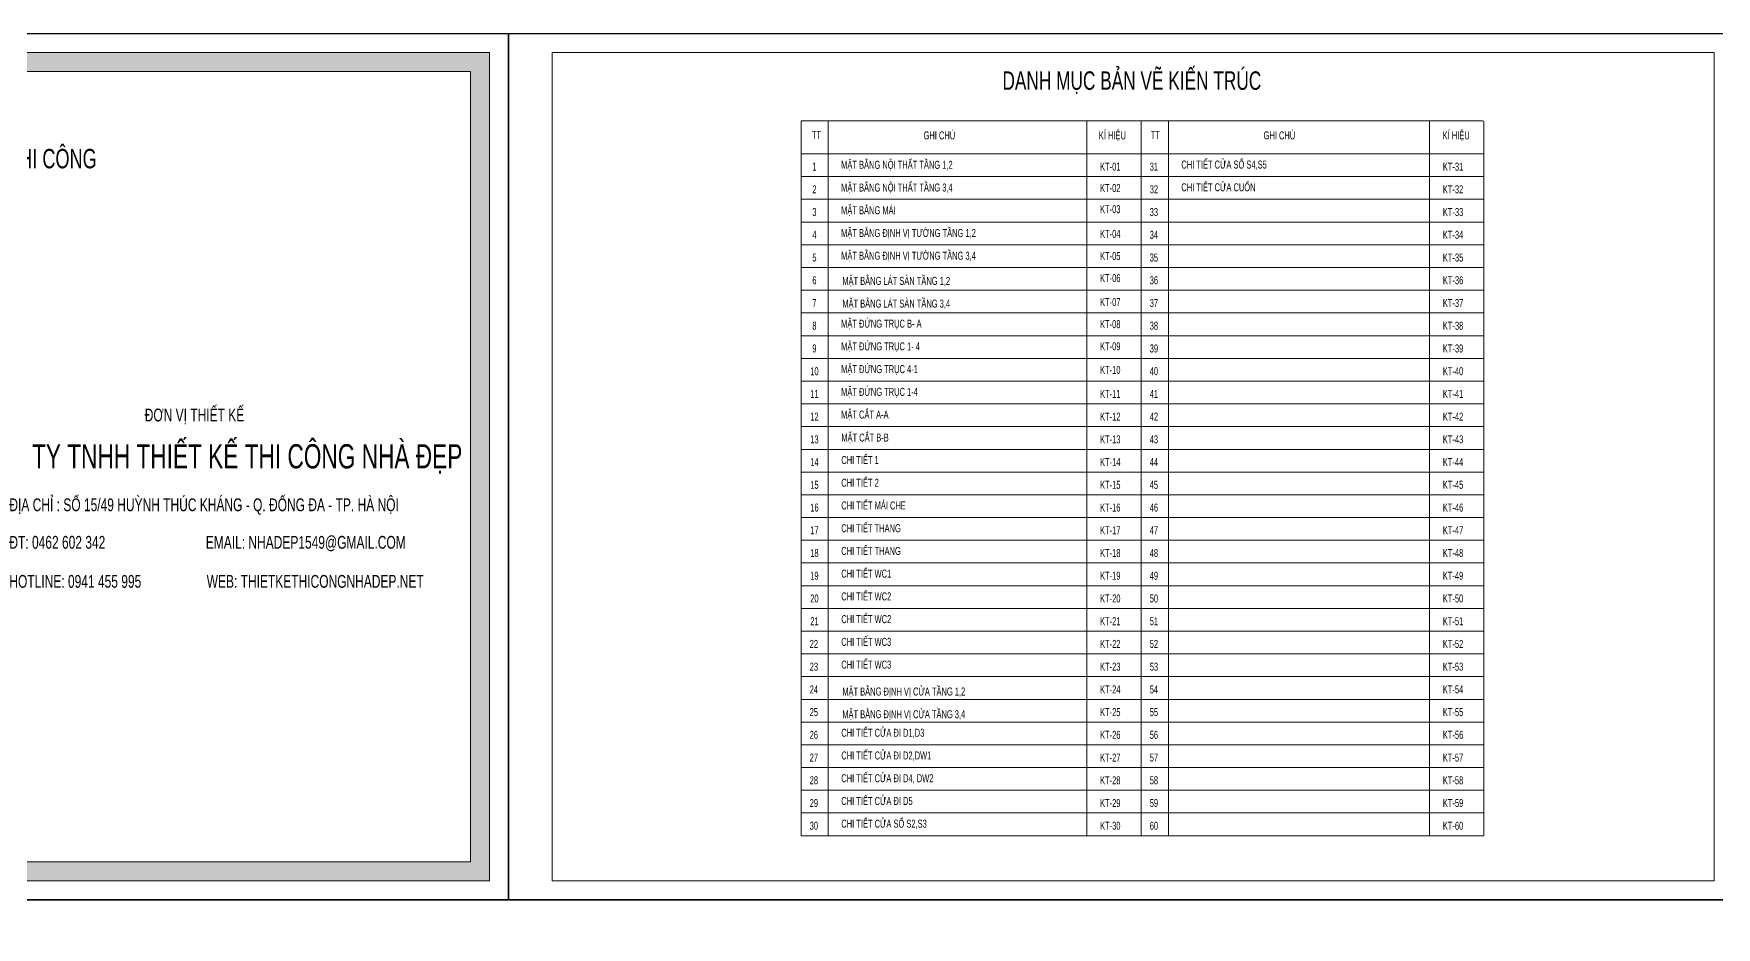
# Model space of a CAD drawing. Header units: millimetres. Extents: x 1336014 to 2939047, y -333549 to -60566.
# Drawn here: x 1415437 to 1473137, y -91212 to -60566 of the extents above; entities that cross this region are included whole.
import ezdxf

# ---------------------------------------------------------------- set-up
doc = ezdxf.new("R2010")
doc.units = ezdxf.units.MM
doc.header["$MEASUREMENT"] = 0
doc.layers.add('01.Cut', color=255, linetype='Continuous', lineweight=35)
doc.layers.add('05.Text', color=253, linetype='Continuous', lineweight=18)
doc.layers.add('HATCH', color=250, linetype='Continuous')
doc.layers.add('Tpl_Bound', color=1, linetype='Continuous', plot=False)
doc.styles.add('@hai text dim', font='')
doc.styles.add('STYLE2', font='')
doc.styles.get('@hai text dim').set_extended_font_data('.VnAvantH')
doc.styles.get('STYLE2').set_extended_font_data('.VnAvantH')

msp = doc.modelspace()

# ---------------------------------------------------------------- hatches: boundary and pattern name
at = {"layer": 'HATCH', "ltscale": 50}
h = msp.add_hatch(dxfattribs=at)
h.set_pattern_fill('DOTS', color=256, scale=1000, style=0)
h.set_pattern_definition([(0, (-511863.13, 855673.81), (31.25, 62.5), [0, -62.5])])
h.paths.add_polyline_path([(1395312, -88966), (1395312, -61866.3), (1430415.7, -61866.3), (1430415.7, -88966)], flags=16)
h.paths.add_polyline_path([(1391216.1, -89616), (1391216.1, -61216.3), (1431065.7, -61216.3), (1431065.7, -89616)])

# ---------------------------------------------------------------- linework, layer by layer
at = {"layer": '01.Cut'}
msp.add_lwpolyline([(1336014.5, -90266), (1557555.5, -90266), (1557555.5, -333549), (1336014.5, -333549)], close=True, dxfattribs=at)
at = {"layer": '05.Text', "ltscale": 6}
for p, q in [((1441751.6, -63554.5), (1441751.6, -85731.8)), ((1441751.6, -63554.5), (1465119.1, -63554.5)), ((1441751.6, -63579.9), (1441751.6, -76379.3)), ((1442687, -63554.5), (1442687, -79496.8)), ((1451548.7, -63554.5), (1451548.7, -88070)), ((1453411.1, -63554.5), (1453411.1, -79496.8)), ((1453411.1, -63554.5), (1453411.1, -79496.8)), ((1453411.1, -63554.5), (1453411.1, -88070)), ((1453411.1, -63579.9), (1453411.1, -79496.8)), ((1454346.4, -63554.5), (1454346.4, -88070)), ((1463302.4, -63554.5), (1463302.4, -88070)), ((1465164.8, -63600.2), (1465164.8, -88070)), ((1441751.6, -64688.6), (1465164.8, -64688.6)), ((1441751.6, -65467.9), (1465164.8, -65467.9)), ((1441751.6, -66247.3), (1442687, -66247.3)), ((1441751.6, -66247.3), (1465164.8, -66247.3)), ((1441751.6, -67026.7), (1442687, -67026.7)), ((1442687, -67026.7), (1465164.8, -67026.7)), ((1441751.6, -67806.1), (1442687, -67806.1)), ((1442687, -67601.2), (1442687, -88070)), ((1442687, -67806.1), (1465164.8, -67806.1)), ((1441751.6, -68585.5), (1442687, -68585.5)), ((1442687, -68585.5), (1465164.8, -68585.5)), ((1441751.6, -69364.8), (1442687, -69364.8)), ((1442687, -69364.8), (1465164.8, -69364.8)), ((1441751.6, -70144.2), (1442687, -70144.2)), ((1442687, -70144.2), (1465164.8, -70144.2)), ((1441751.6, -70923.6), (1442687, -70923.6)), ((1442687, -70923.6), (1465164.8, -70923.6)), ((1441751.6, -71703), (1442687, -71703)), ((1442687, -71703), (1465164.8, -71703)), ((1441751.6, -72482.4), (1442687, -72482.4)), ((1442687, -72482.4), (1465164.8, -72482.4)), ((1441751.6, -73261.7), (1442687, -73261.7)), ((1442687, -73261.7), (1465164.8, -73261.7)), ((1441751.6, -74041.1), (1442687, -74041.1)), ((1442687, -74041.1), (1465164.8, -74041.1)), ((1441751.6, -74820.5), (1442687, -74820.5)), ((1442687, -74820.5), (1465164.8, -74820.5)), ((1441751.6, -75599.9), (1442687, -75599.9)), ((1442687, -75599.9), (1465164.8, -75599.9)), ((1441751.6, -76379.3), (1442687, -76379.3)), ((1442687, -76379.3), (1453411.1, -76379.3)), ((1442687, -76379.3), (1465164.8, -76379.3)), ((1441751.6, -77158.6), (1442687, -77158.6)), ((1442687, -77158.6), (1465164.8, -77158.6)), ((1441751.6, -77938), (1442687, -77938)), ((1442687, -77938), (1465164.8, -77938)), ((1441751.6, -78717.4), (1442687, -78717.4)), ((1442687, -78717.4), (1465164.8, -78717.4)), ((1441751.6, -79496.8), (1442687, -79496.8)), ((1441751.6, -79496.8), (1465164.8, -79496.8)), ((1442687, -79496.8), (1453411.1, -79496.8)), ((1441751.6, -80276.2), (1442687, -80276.2)), ((1441751.6, -80276.2), (1465164.8, -80276.2)), ((1442687, -80276.2), (1453411.1, -80276.2)), ((1441751.6, -81055.5), (1465164.8, -81055.5)), ((1441751.6, -81834.9), (1465164.8, -81834.9)), ((1441751.6, -82614.3), (1465164.8, -82614.3)), ((1441751.6, -83393.7), (1465164.8, -83393.7)), ((1441751.6, -84173.1), (1465164.8, -84173.1)), ((1441751.6, -84952.4), (1465164.8, -84952.4)), ((1441751.6, -88070), (1441751.6, -84952.4)), ((1441751.6, -85731.8), (1465164.8, -85731.8)), ((1453411.1, -86511.2), (1441751.6, -86511.2)), ((1441751.6, -86511.2), (1465164.8, -86511.2)), ((1453411.1, -86511.2), (1465164.8, -86511.2)), ((1441751.6, -87290.6), (1465164.8, -87290.6)), ((1441751.6, -88070), (1465164.8, -88070))]:
    msp.add_line(p, q, dxfattribs=at)
for points in [[(1389716.1, -90266), (1389716.1, -60566.3), (1431715.7, -60566.3), (1431715.7, -90266)], [(1431715.7, -90266), (1431715.7, -60566.3), (1473715.3, -60566.3), (1473715.3, -90266)], [(1391216.1, -89616), (1391216.1, -61216.3), (1431065.7, -61216.3), (1431065.7, -89616)], [(1433215.7, -89616), (1433215.7, -61216.3), (1473065.3, -61216.3), (1473065.3, -89616)], [(1395312, -88966), (1395312, -61866.3), (1430415.7, -61866.3), (1430415.7, -88966)]]:
    msp.add_lwpolyline(points, close=True, dxfattribs=at)
msp.add_arc((1465119.1, -63600.2), 45.7, 0, 90, dxfattribs=at)
at = {"layer": 'Tpl_Bound', "color": 1}
for points in [[(1389716.1, -90266), (1389716.1, -60566.3), (1431715.7, -60566.3), (1431715.7, -90266)], [(1431715.7, -90266), (1431715.7, -60566.3), (1473715.3, -60566.3), (1473715.3, -90266)]]:
    msp.add_lwpolyline(points, close=True, dxfattribs=at)

# ---------------------------------------------------------------- texts
at = {"layer": '05.Text', "ltscale": 6, "width": 0.7}
for s, height, style, p in [('danh môc b¶n vÏ kiÕn tróc', 632.093, 'STYLE2', (1448656.9, -62492.1)), ('tt', 274.35, '@hai text dim', (1442124.2, -64175.7)), ('ghi chó', 274.35, '@hai text dim', (1445952.8, -64191.6)), ('kÝ hiÖu', 274.35, '@hai text dim', (1451962.5, -64191.6)), ('tt', 274.35, '@hai text dim', (1453742.5, -64175.7)), ('ghi chó', 274.35, '@hai text dim', (1457612.3, -64191.6)), ('kÝ hiÖu', 274.35, '@hai text dim', (1463751, -64191.6)), ('hå s¬ thiÕt kÕ Kü THUËT THI C¤NG', 663.698, 'STYLE2', (1406124.8, -65183.3)), ('1', 274.3, '@hai text dim', (1442138.9, -65263.1)), ('mÆt b»ng néi thÊt tÇng 1,2', 274.346, '@hai text dim', (1443126.3, -65200.6)), ('kt-01 ', 274.35, '@hai text dim', (1452005.9, -65263.1)), ('31', 274.35, '@hai text dim', (1453707.8, -65263.1)), ('chi tiÕt cöa sæ s4,s5', 274.346, '@hai text dim', (1454791.6, -65192.3)), ('kt-31', 274.35, '@hai text dim', (1463759.6, -65263.1)), ('2', 274.3, '@hai text dim', (1442138.9, -66042.5)), ('mÆt b»ng néi thÊt tÇng 3,4', 274.346, '@hai text dim', (1443126.3, -65980)), ('kt-02', 274.35, '@hai text dim', (1452005.9, -65997.5)), ('32', 274.35, '@hai text dim', (1453707.8, -66042.5)), ('chi tiÕt cöa cuèn', 274.346, '@hai text dim', (1454791.6, -65971.6)), ('kt-32', 274.35, '@hai text dim', (1463759.6, -66042.5)), ('3', 274.3, '@hai text dim', (1442138.9, -66821.9)), ('mÆt b»ng m¸i', 274.346, '@hai text dim', (1443126.3, -66759.4)), ('kt-03', 274.35, '@hai text dim', (1452005.9, -66722.2)), ('33', 274.35, '@hai text dim', (1453707.8, -66821.9)), ('kt-33', 274.35, '@hai text dim', (1463759.6, -66821.9)), ('4', 274.3, '@hai text dim', (1442138.9, -67601.3)), ('mÆt b»ng ®Þnh vÞ t\xadêng tÇng 1,2', 274.346, '@hai text dim', (1443126.3, -67538.8)), ('kt-04', 274.35, '@hai text dim', (1452005.9, -67570.1)), ('34', 274.35, '@hai text dim', (1453707.8, -67601.3)), ('kt-34', 274.35, '@hai text dim', (1463759.6, -67601.3)), ('mÆt b»ng ®Þnh vÞ t\xadêng tÇng 3,4', 274.346, '@hai text dim', (1443126.3, -68318.1)), ('kt-05 ', 274.35, '@hai text dim', (1452005.9, -68327.1)), ('5', 274.3, '@hai text dim', (1442138.9, -68380.7)), ('35', 274.35, '@hai text dim', (1453707.8, -68380.7)), ('kt-35', 274.35, '@hai text dim', (1463759.6, -68380.7)), ('6', 274.3, '@hai text dim', (1442138.9, -69160)), ('mÆt b»ng l¸t sµn tÇng 1,2 ', 274.346, '@hai text dim', (1443166.3, -69180.7)), ('kt-06', 274.35, '@hai text dim', (1452005.9, -69085.8)), ('36', 274.35, '@hai text dim', (1453707.8, -69160)), ('kt-36', 274.35, '@hai text dim', (1463759.6, -69160)), ('7', 274.3, '@hai text dim', (1442138.9, -69939.4)), ('mÆt b»ng l¸t sµn tÇng 3,4 ', 274.346, '@hai text dim', (1443166.3, -69960.1)), ('kt-07', 274.35, '@hai text dim', (1452005.9, -69908.3)), ('37', 274.35, '@hai text dim', (1453707.8, -69939.4)), ('kt-37', 274.35, '@hai text dim', (1463759.6, -69939.4)), ('mÆt ®øng trôc b- a', 274.346, '@hai text dim', (1443126.3, -70647.9)), ('kt-08 ', 274.35, '@hai text dim', (1452005.9, -70665.2)), ('8', 274.3, '@hai text dim', (1442138.9, -70718.8)), ('38', 274.35, '@hai text dim', (1453707.8, -70718.8)), ('kt-38', 274.35, '@hai text dim', (1463759.6, -70718.8)), ('9', 274.3, '@hai text dim', (1442138.9, -71498.2)), ('mÆt ®øng trôc 1- 4', 274.346, '@hai text dim', (1443126.3, -71427.3)), ('kt-09', 274.35, '@hai text dim', (1452005.9, -71424)), ('39', 274.35, '@hai text dim', (1453707.8, -71498.2)), ('kt-39', 274.35, '@hai text dim', (1463759.6, -71498.2)), ('10', 274.35, '@hai text dim', (1442067.5, -72277.6)), ('mÆt ®øng trôc 4-1', 274.346, '@hai text dim', (1443126.3, -72206.7)), ('kt-10', 274.35, '@hai text dim', (1452005.9, -72234.7)), ('40', 274.35, '@hai text dim', (1453707.8, -72277.6)), ('kt-40', 274.35, '@hai text dim', (1463759.6, -72277.6)), ('mÆt ®øng trôc 1-4', 274.346, '@hai text dim', (1443126.3, -72986.1)), ('11', 274.35, '@hai text dim', (1442067.5, -73056.9)), ('kt-11', 274.35, '@hai text dim', (1452005.9, -73056.9)), ('41', 274.35, '@hai text dim', (1453707.8, -73056.9)), ('kt-41', 274.35, '@hai text dim', (1463759.6, -73056.9)), ('®¬n vÞ thiÕt kÕ', 438.953, 'STYLE2', (1419246.3, -73862.9)), ('12', 274.35, '@hai text dim', (1442067.5, -73836.3)), ('mÆt c¾t a-a', 274.346, '@hai text dim', (1443126.3, -73765.4)), ('kt-12 ', 274.35, '@hai text dim', (1452005.9, -73836.3)), ('42', 274.35, '@hai text dim', (1453707.8, -73836.3)), ('kt-42', 274.35, '@hai text dim', (1463759.6, -73836.3)), ('c«ng ty tnhh thiÕt kÕ thi c«ng nhµ ®Ñp', 829.622, 'STYLE2', (1412836, -75474.4)), ('13', 274.35, '@hai text dim', (1442067.5, -74615.7)), ('mÆt c¾t b-b', 274.346, '@hai text dim', (1443132.2, -74553.9)), ('kt-13', 274.35, '@hai text dim', (1452005.9, -74615.7)), ('43', 274.35, '@hai text dim', (1453707.8, -74615.7)), ('kt-43', 274.35, '@hai text dim', (1463759.6, -74615.7)), ('chi tiÕt 1', 274.35, '@hai text dim', (1443132.2, -75324.2)), ('14', 274.35, '@hai text dim', (1442067.5, -75395.1)), ('kt-14 ', 274.35, '@hai text dim', (1452005.9, -75395.1)), ('44', 274.35, '@hai text dim', (1453707.8, -75395.1)), ('kt-44', 274.35, '@hai text dim', (1463759.6, -75395.1)), ('15', 274.35, '@hai text dim', (1442067.5, -76174.5)), ('chi tiÕt 2', 274.35, '@hai text dim', (1443132.2, -76103.6)), ('kt-15 ', 274.35, '@hai text dim', (1452005.9, -76174.5)), ('45', 274.35, '@hai text dim', (1453707.8, -76174.5)), ('kt-45', 274.35, '@hai text dim', (1463759.6, -76174.5)), ('®Þa chØ : sè 15/49 huúnh thóc kh¸ng - q. ®èng ®a - tp. hµ néi', 438.953, 'STYLE2', (1414604.8, -76941.6)), ('16', 274.35, '@hai text dim', (1442067.5, -76953.8)), ('chi tiÕt m¸i che', 274.346, '@hai text dim', (1443132.2, -76883)), ('kt-16', 274.35, '@hai text dim', (1452005.9, -76953.8)), ('46', 274.35, '@hai text dim', (1453707.8, -76953.8)), ('kt-46', 274.35, '@hai text dim', (1463759.6, -76953.8)), ('chi tiÕt thang', 274.346, '@hai text dim', (1443132.2, -77662.3)), ('®t: 0462 602 342 ', 438.953, 'STYLE2', (1414604.8, -78228.4)), ('email: nhadep1549@gmail.com', 438.953, 'STYLE2', (1421340, -78228.4)), ('17', 274.35, '@hai text dim', (1442067.5, -77733.2)), ('kt-17 ', 274.35, '@hai text dim', (1452005.9, -77733.2)), ('47', 274.35, '@hai text dim', (1453707.8, -77733.2)), ('kt-47', 274.35, '@hai text dim', (1463759.6, -77733.2)), ('18', 274.35, '@hai text dim', (1442067.5, -78512.6)), ('chi tiÕt thang', 274.346, '@hai text dim', (1443132.2, -78441.7)), ('kt-18 ', 274.35, '@hai text dim', (1452005.9, -78512.6)), ('48', 274.35, '@hai text dim', (1453707.8, -78512.6)), ('kt-48', 274.35, '@hai text dim', (1463759.6, -78512.6)), ('19', 274.35, '@hai text dim', (1442067.5, -79292)), ('chi tiÕt wc1', 274.346, '@hai text dim', (1443132.2, -79221.1)), ('kt-19', 274.35, '@hai text dim', (1452005.9, -79292)), ('49', 274.35, '@hai text dim', (1453707.8, -79292)), ('kt-49', 274.35, '@hai text dim', (1463759.6, -79292)), ('hotline: 0941 455 995 ', 438.953, 'STYLE2', (1414604.8, -79567.6)), ('web: thietkethicongnhadep.net', 438.953, 'STYLE2', (1421371.1, -79567.6)), ('20', 274.35, '@hai text dim', (1442067.5, -80071.4)), ('chi tiÕt wc2', 274.346, '@hai text dim', (1443132.2, -80000.5)), ('kt-20', 274.35, '@hai text dim', (1452005.9, -80071.4)), ('50', 274.35, '@hai text dim', (1453707.8, -80071.4)), ('kt-50', 274.35, '@hai text dim', (1463759.6, -80071.4)), ('21', 274.35, '@hai text dim', (1442067.5, -80850.7)), ('chi tiÕt wc2', 274.346, '@hai text dim', (1443132.2, -80779.9)), ('kt-21 ', 274.35, '@hai text dim', (1452005.9, -80850.7)), ('51', 274.35, '@hai text dim', (1453707.8, -80850.7)), ('kt-51', 274.35, '@hai text dim', (1463759.6, -80850.7)), ('22', 274.35, '@hai text dim', (1442048.3, -81630.1)), ('chi tiÕt wc3', 274.346, '@hai text dim', (1443132.2, -81559.2)), ('kt-22 ', 274.35, '@hai text dim', (1452005.9, -81630.1)), ('52', 274.35, '@hai text dim', (1453707.8, -81630.1)), ('kt-52', 274.35, '@hai text dim', (1463759.6, -81630.1)), ('23', 274.35, '@hai text dim', (1442048.3, -82409.5)), ('chi tiÕt wc3', 274.346, '@hai text dim', (1443132.2, -82338.6)), ('kt-23', 274.35, '@hai text dim', (1452005.9, -82409.5)), ('53', 274.35, '@hai text dim', (1453707.8, -82409.5)), ('kt-53', 274.35, '@hai text dim', (1463759.6, -82409.5)), ('24', 274.35, '@hai text dim', (1442048.3, -83188.9)), ('mÆt b»ng ®Þnh vÞ cöa tÇng 1,2 ', 274.346, '@hai text dim', (1443166.3, -83262)), ('kt-24 ', 274.35, '@hai text dim', (1452005.9, -83188.9)), ('54', 274.35, '@hai text dim', (1453707.8, -83188.9)), ('kt-54', 274.35, '@hai text dim', (1463759.6, -83188.9)), ('25', 274.35, '@hai text dim', (1442048.3, -83968.3)), ('mÆt b»ng ®Þnh vÞ cöa tÇng 3,4', 274.346, '@hai text dim', (1443166.3, -84041.4)), ('kt-25 ', 274.35, '@hai text dim', (1452005.9, -83968.3)), ('55', 274.35, '@hai text dim', (1453707.8, -83968.3)), ('kt-55', 274.35, '@hai text dim', (1463759.6, -83968.3)), ('26', 274.35, '@hai text dim', (1442048.3, -84747.6)), ('chi tiÕt cöa ®i d1,d3', 274.346, '@hai text dim', (1443132.2, -84676.8)), ('kt-26 ', 274.35, '@hai text dim', (1452005.9, -84747.6)), ('56', 274.35, '@hai text dim', (1453707.8, -84747.6)), ('kt-56', 274.35, '@hai text dim', (1463759.6, -84747.6)), ('27', 274.35, '@hai text dim', (1442048.3, -85527)), ('chi tiÕt cöa ®i d2,dw1', 274.346, '@hai text dim', (1443132.2, -85456.1)), ('kt-27', 274.35, '@hai text dim', (1452005.9, -85527)), ('57', 274.35, '@hai text dim', (1453707.8, -85527)), ('kt-57', 274.35, '@hai text dim', (1463759.6, -85527)), ('chi tiÕt cöa ®i d4, dw2', 274.346, '@hai text dim', (1443132.2, -86235.5)), ('28', 274.35, '@hai text dim', (1442048.3, -86306.4)), ('kt-28', 274.35, '@hai text dim', (1452005.9, -86306.4)), ('58', 274.35, '@hai text dim', (1453707.8, -86306.4)), ('kt-58', 274.35, '@hai text dim', (1463759.6, -86306.4)), ('29', 274.35, '@hai text dim', (1442048.3, -87085.8)), ('chi tiÕt cöa ®i d5', 274.346, '@hai text dim', (1443132.2, -87014.9)), ('kt-29', 274.35, '@hai text dim', (1452005.9, -87085.8)), ('59', 274.35, '@hai text dim', (1453707.8, -87085.8)), ('kt-59', 274.35, '@hai text dim', (1463759.6, -87085.8)), ('30', 274.35, '@hai text dim', (1442048.3, -87865.2)), ('chi tiÕt cöa sæ s2,s3', 274.346, '@hai text dim', (1443132.2, -87794.3)), ('kt-30', 274.35, '@hai text dim', (1452005.9, -87865.2)), ('60', 274.35, '@hai text dim', (1453707.8, -87865.2)), ('kt-60', 274.35, '@hai text dim', (1463759.6, -87865.2))]:
    msp.add_text(s, height=height, dxfattribs=dict(at, style=style)).set_placement(p)

doc.saveas('drawing.dxf')
